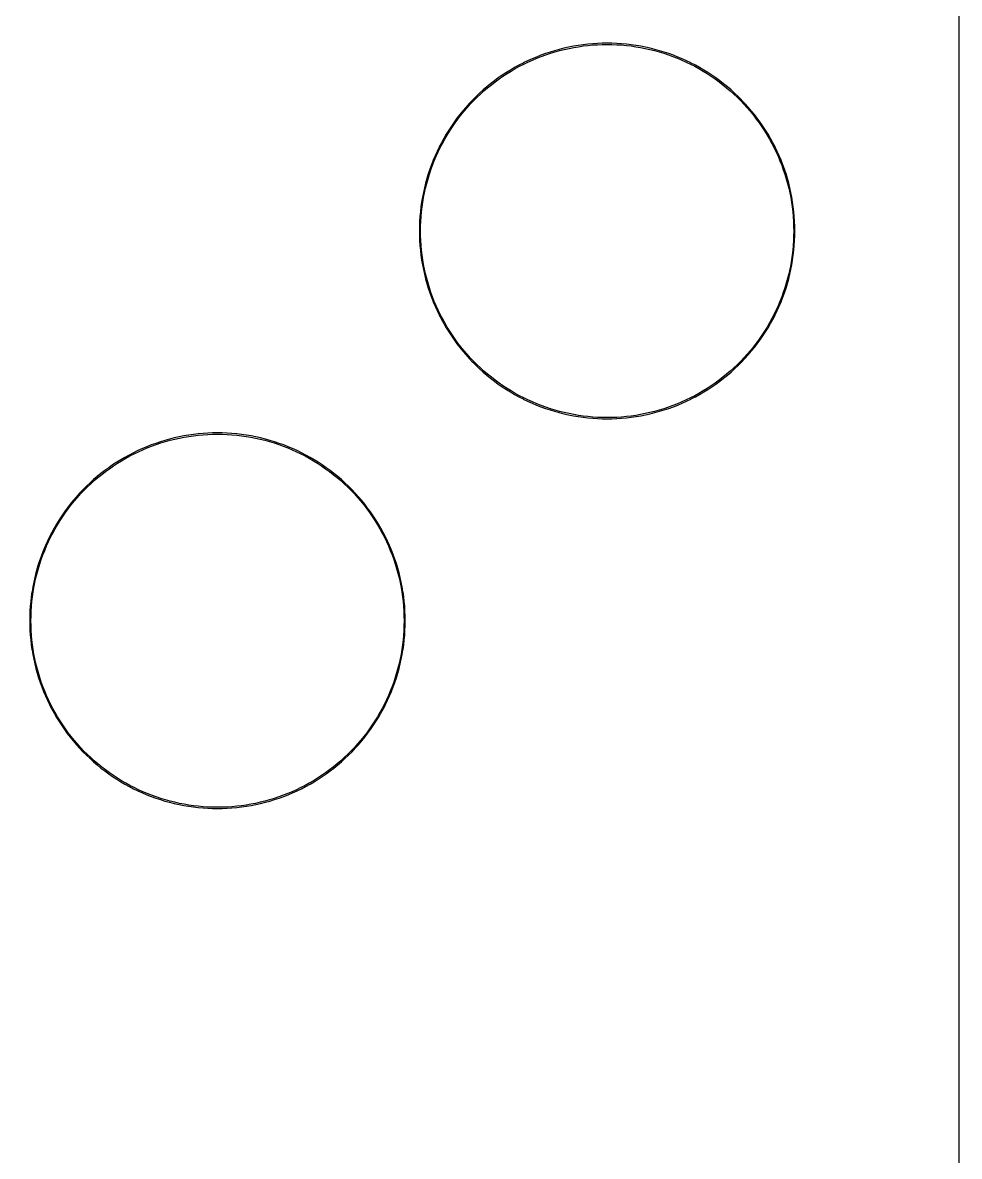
# Model space of a CAD drawing. Extents: x 5 to 45, y 9 to 138.
# Drawn here: x 37.7 to 45.34, y 50.82 to 60.05 of the extents above; entities that cross this region are included whole.
import ezdxf

# ---------------------------------------------------------------- set-up
doc = ezdxf.new("R2010")
doc.units = 0

msp = doc.modelspace()

# ---------------------------------------------------------------- linework, layer by layer
at = {"color": 34, "true_color": 0x008000}
for points in [[(5.03555, 9.25398, 0), (45.33544, 9.25398, 0), (45.33544, 137.75411, 0), (5.03555, 137.75411, 0), (5.03555, 9.25398, 0)], [(42.42612, 59.88342, 0), (42.38701, 59.88189, 0), (42.34789, 59.87935, 0), (42.30878, 59.8758, 0), (42.26966, 59.87122, 0), (42.2308, 59.86564, 0), (42.22927, 59.86539, 0), (42.19066, 59.85904, 0), (42.15205, 59.85142, 0), (42.1137, 59.84279, 0), (42.0756, 59.83339, 0), (42.03775, 59.82298, 0), (42.00016, 59.81155, 0), (41.96282, 59.7991, 0), (41.92599, 59.78564, 0), (41.88941, 59.77141, 0), (41.85335, 59.75617, 0), (41.81753, 59.73992, 0), (41.78223, 59.7229, 0), (41.78085, 59.7222, 0), (41.74717, 59.70487, 0), (41.74716, 59.70487, 0), (41.74579, 59.70416, 0), (41.7115, 59.68511, 0), (41.67747, 59.6653, 0), (41.64419, 59.64473, 0), (41.61117, 59.62314, 0), (41.57891, 59.60078, 0), (41.54717, 59.57767, 0), (41.51618, 59.55379, 0), (41.4857, 59.5289, 0), (41.45573, 59.5035, 0), (41.42676, 59.47709, 0), (41.39832, 59.45016, 0), (41.37039, 59.42223, 0), (41.37037, 59.42222, 0), (41.36929, 59.42113, 0), (41.34236, 59.39268, 0), (41.31595, 59.36372, 0), (41.29055, 59.33375, 0), (41.26565, 59.30327, 0), (41.24178, 59.27228, 0), (41.21866, 59.24053, 0), (41.1963, 59.20827, 0), (41.17472, 59.17525, 0), (41.15415, 59.14198, 0), (41.13434, 59.10794, 0), (41.11529, 59.07365, 0), (41.11457, 59.07227, 0), (41.09725, 59.0386, 0), (41.09655, 59.03722, 0), (41.07953, 59.00192, 0), (41.06327, 58.9661, 0), (41.04802, 58.93003, 0), (41.03381, 58.89346, 0), (41.02035, 58.85663, 0), (41.0079, 58.81929, 0), (40.99647, 58.7817, 0), (40.98606, 58.74385, 0), (40.97666, 58.70575, 0), (40.96802, 58.6674, 0), (40.9604, 58.62879, 0), (40.95405, 58.59018, 0), (40.9538, 58.58865, 0), (40.94822, 58.54979, 0), (40.94365, 58.51067, 0), (40.9401, 58.47156, 0), (40.93756, 58.43244, 0), (40.93603, 58.39333, 0), (40.93551, 58.35396, 0), (40.93603, 58.31459, 0), (40.93756, 58.27547, 0), (40.9401, 58.23635, 0), (40.94365, 58.19724, 0), (40.94822, 58.15812, 0), (40.9538, 58.11926, 0), (40.95405, 58.11773, 0), (40.9604, 58.07912, 0), (40.96802, 58.04051, 0), (40.97666, 58.00216, 0), (40.98606, 57.96406, 0), (40.99647, 57.92621, 0), (41.0079, 57.88862, 0), (41.02035, 57.85128, 0), (41.03381, 57.81445, 0), (41.04802, 57.77788, 0), (41.06327, 57.74181, 0), (41.07953, 57.70599, 0), (41.09655, 57.67069, 0), (41.09725, 57.66931, 0), (41.11457, 57.63567, 0), (41.11457, 57.63564, 0), (41.11529, 57.63426, 0), (41.13434, 57.59997, 0), (41.15415, 57.56593, 0), (41.17472, 57.53266, 0), (41.1963, 57.49964, 0), (41.21866, 57.46738, 0), (41.24178, 57.43563, 0), (41.26565, 57.40464, 0), (41.29055, 57.37416, 0), (41.31595, 57.34419, 0), (41.34236, 57.31523, 0), (41.36929, 57.28678, 0), (41.37037, 57.28569, 0), (41.37039, 57.28568, 0), (41.39832, 57.25775, 0), (41.42676, 57.23082, 0), (41.45573, 57.20441, 0), (41.4857, 57.17901, 0), (41.51618, 57.15412, 0), (41.54717, 57.13024, 0), (41.57891, 57.10713, 0), (41.61117, 57.08477, 0), (41.64419, 57.06318, 0), (41.67747, 57.04261, 0), (41.7115, 57.0228, 0), (41.74579, 57.00375, 0), (41.74716, 57.00304, 0), (41.78085, 56.98571, 0), (41.78223, 56.98501, 0), (41.81753, 56.96799, 0), (41.85335, 56.95174, 0), (41.88941, 56.9365, 0), (41.92599, 56.92227, 0), (41.96282, 56.90881, 0), (42.00016, 56.89636, 0), (42.03775, 56.88493, 0), (42.0756, 56.87452, 0), (42.1137, 56.86512, 0), (42.15205, 56.85649, 0), (42.19066, 56.84887, 0), (42.19133, 56.84876, 0), (42.22927, 56.84252, 0), (42.2308, 56.84227, 0), (42.26966, 56.83669, 0), (42.30878, 56.83211, 0), (42.34789, 56.82856, 0), (42.38701, 56.82602, 0), (42.42612, 56.82449, 0), (42.46549, 56.82399, 0), (42.50486, 56.82449, 0), (42.54398, 56.82602, 0), (42.5831, 56.82856, 0), (42.62221, 56.83211, 0), (42.66133, 56.83669, 0), (42.70019, 56.84227, 0), (42.70172, 56.84252, 0), (42.73966, 56.84876, 0), (42.74033, 56.84887, 0), (42.77894, 56.85649, 0), (42.81729, 56.86512, 0), (42.85539, 56.87452, 0), (42.89324, 56.88493, 0), (42.93083, 56.89636, 0), (42.96817, 56.90881, 0), (43.005, 56.92227, 0), (43.04157, 56.9365, 0), (43.07764, 56.95174, 0), (43.11345, 56.96799, 0), (43.14876, 56.98501, 0), (43.15014, 56.98571, 0), (43.18381, 57.00304, 0), (43.18519, 57.00375, 0), (43.21948, 57.0228, 0), (43.25352, 57.04261, 0), (43.28679, 57.06318, 0), (43.31981, 57.08477, 0), (43.35207, 57.10713, 0), (43.38382, 57.13024, 0), (43.41481, 57.15412, 0), (43.44529, 57.17901, 0), (43.47526, 57.20441, 0), (43.50422, 57.23082, 0), (43.53266, 57.25775, 0), (43.53376, 57.25884, 0), (43.5617, 57.28678, 0), (43.58862, 57.31523, 0), (43.61504, 57.34419, 0), (43.64044, 57.37416, 0), (43.66533, 57.40464, 0), (43.68921, 57.43563, 0), (43.71232, 57.46738, 0), (43.73467, 57.49964, 0), (43.75626, 57.53266, 0), (43.77684, 57.56593, 0), (43.79665, 57.59997, 0), (43.8157, 57.63426, 0), (43.83373, 57.66931, 0), (43.83444, 57.67069, 0), (43.85146, 57.70599, 0), (43.86771, 57.74181, 0), (43.88295, 57.77788, 0), (43.89718, 57.81445, 0), (43.91064, 57.85128, 0), (43.92308, 57.88862, 0), (43.93451, 57.92621, 0), (43.94493, 57.96406, 0), (43.95433, 58.00216, 0), (43.96296, 58.04051, 0), (43.97058, 58.07912, 0), (43.97693, 58.11773, 0), (43.97717, 58.11926, 0), (43.98276, 58.15812, 0), (43.98733, 58.19724, 0), (43.99089, 58.23635, 0), (43.99343, 58.27547, 0), (43.99495, 58.31459, 0), (43.99546, 58.35396, 0), (43.99495, 58.39333, 0), (43.99343, 58.43244, 0), (43.99089, 58.47156, 0), (43.98733, 58.51067, 0), (43.98276, 58.54979, 0), (43.97717, 58.58865, 0), (43.97693, 58.59018, 0), (43.97058, 58.62879, 0), (43.96296, 58.6674, 0), (43.95433, 58.70575, 0), (43.94493, 58.74385, 0), (43.93451, 58.7817, 0), (43.92308, 58.81929, 0), (43.91064, 58.85663, 0), (43.89718, 58.89346, 0), (43.88295, 58.93003, 0), (43.86771, 58.9661, 0), (43.85146, 59.00192, 0), (43.83444, 59.03722, 0), (43.83373, 59.0386, 0), (43.8157, 59.07365, 0), (43.79665, 59.10794, 0), (43.77684, 59.14198, 0), (43.75626, 59.17525, 0), (43.73467, 59.20827, 0), (43.71232, 59.24053, 0), (43.68921, 59.27228, 0), (43.66533, 59.30327, 0), (43.64044, 59.33375, 0), (43.61504, 59.36372, 0), (43.58862, 59.39268, 0), (43.5617, 59.42113, 0), (43.5606, 59.42222, 0), (43.53377, 59.44905, 0), (43.53376, 59.44907, 0), (43.53266, 59.45016, 0), (43.50422, 59.47709, 0), (43.47526, 59.5035, 0), (43.44529, 59.5289, 0), (43.41481, 59.55379, 0), (43.38382, 59.57767, 0), (43.35207, 59.60078, 0), (43.31981, 59.62314, 0), (43.28679, 59.64473, 0), (43.25352, 59.6653, 0), (43.21948, 59.68511, 0), (43.18519, 59.70416, 0), (43.15014, 59.7222, 0), (43.14876, 59.7229, 0), (43.11345, 59.73992, 0), (43.07764, 59.75617, 0), (43.04157, 59.77141, 0), (43.005, 59.78564, 0), (42.96817, 59.7991, 0), (42.93083, 59.81155, 0), (42.89324, 59.82298, 0), (42.85539, 59.83339, 0), (42.81729, 59.84279, 0), (42.77894, 59.85142, 0), (42.74033, 59.85904, 0), (42.70172, 59.86539, 0), (42.70019, 59.86564, 0), (42.66133, 59.87122, 0), (42.62221, 59.8758, 0), (42.5831, 59.87935, 0), (42.54398, 59.88189, 0), (42.50486, 59.88342, 0), (42.46549, 59.88392, 0), (42.42612, 59.88342, 0)], [(42.54398, 56.83592, 0), (42.50486, 56.8344, 0), (42.46549, 56.83389, 0), (42.42612, 56.8344, 0), (42.38701, 56.83592, 0), (42.34789, 56.83846, 0), (42.30878, 56.84202, 0), (42.26966, 56.84659, 0), (42.23136, 56.8521, 0), (42.19372, 56.85829, 0), (42.15511, 56.86591, 0), (42.11676, 56.87454, 0), (42.07866, 56.88394, 0), (42.04081, 56.89436, 0), (42.00322, 56.90579, 0), (41.96588, 56.91823, 0), (41.92904, 56.93169, 0), (41.89248, 56.94592, 0), (41.8564, 56.96116, 0), (41.82059, 56.97741, 0), (41.7856, 56.99428, 0), (41.75162, 57.01176, 0), (41.71732, 57.03081, 0), (41.68329, 57.05062, 0), (41.65002, 57.0712, 0), (41.61699, 57.09279, 0), (41.58473, 57.11514, 0), (41.55299, 57.13825, 0), (41.522, 57.16213, 0), (41.49152, 57.18702, 0), (41.46155, 57.21242, 0), (41.43258, 57.23884, 0), (41.40433, 57.26558, 0), (41.3773, 57.29261, 0), (41.35038, 57.32105, 0), (41.32396, 57.35001, 0), (41.29856, 57.37998, 0), (41.27367, 57.41046, 0), (41.24978, 57.44145, 0), (41.22668, 57.4732, 0), (41.20433, 57.50546, 0), (41.18274, 57.53848, 0), (41.16216, 57.57175, 0), (41.14235, 57.60579, 0), (41.1233, 57.64008, 0), (41.10597, 57.67375, 0), (41.08894, 57.70906, 0), (41.07269, 57.74487, 0), (41.05746, 57.78094, 0), (41.04323, 57.81751, 0), (41.02977, 57.85434, 0), (41.01732, 57.89168, 0), (41.00589, 57.92927, 0), (40.99548, 57.96712, 0), (40.98608, 58.00522, 0), (40.97744, 58.04357, 0), (40.96983, 58.08218, 0), (40.96372, 58.11926, 0), (40.95812, 58.15812, 0), (40.95356, 58.19724, 0), (40.95, 58.23635, 0), (40.94746, 58.27547, 0), (40.94594, 58.31459, 0), (40.94543, 58.35396, 0), (40.94594, 58.39333, 0), (40.94746, 58.43244, 0), (40.95, 58.47156, 0), (40.95356, 58.51067, 0), (40.95812, 58.54979, 0), (40.96371, 58.58855, 0), (40.96983, 58.62573, 0), (40.97744, 58.66434, 0), (40.98608, 58.70269, 0), (40.99548, 58.74079, 0), (41.00589, 58.77864, 0), (41.01732, 58.81623, 0), (41.02977, 58.85357, 0), (41.04323, 58.8904, 0), (41.05746, 58.92697, 0), (41.07269, 58.96304, 0), (41.08894, 58.99885, 0), (41.10597, 59.03415, 0), (41.1233, 59.06783, 0), (41.14235, 59.10212, 0), (41.16216, 59.13616, 0), (41.18274, 59.16943, 0), (41.20433, 59.20245, 0), (41.22668, 59.23471, 0), (41.24978, 59.26646, 0), (41.27367, 59.29745, 0), (41.29856, 59.32793, 0), (41.32396, 59.3579, 0), (41.35038, 59.38686, 0), (41.3773, 59.4153, 0), (41.40433, 59.44233, 0), (41.43258, 59.46907, 0), (41.46155, 59.49549, 0), (41.49152, 59.52089, 0), (41.522, 59.54578, 0), (41.55299, 59.56966, 0), (41.58473, 59.59277, 0), (41.61699, 59.61512, 0), (41.65002, 59.63671, 0), (41.68329, 59.65729, 0), (41.71732, 59.6771, 0), (41.75162, 59.69615, 0), (41.7856, 59.71363, 0), (41.82059, 59.7305, 0), (41.8564, 59.74675, 0), (41.89248, 59.76199, 0), (41.92904, 59.77622, 0), (41.96588, 59.78968, 0), (42.00322, 59.80212, 0), (42.04081, 59.81355, 0), (42.07866, 59.82397, 0), (42.11676, 59.83337, 0), (42.15511, 59.842, 0), (42.19372, 59.84962, 0), (42.23136, 59.85581, 0), (42.26966, 59.86132, 0), (42.30878, 59.86589, 0), (42.34789, 59.86945, 0), (42.38701, 59.87199, 0), (42.42612, 59.87351, 0), (42.46549, 59.87402, 0), (42.50486, 59.87351, 0), (42.54398, 59.87199, 0), (42.5831, 59.86945, 0), (42.62221, 59.86589, 0), (42.66133, 59.86132, 0), (42.69963, 59.85581, 0), (42.73727, 59.84962, 0), (42.77587, 59.842, 0), (42.81423, 59.83337, 0), (42.85233, 59.82397, 0), (42.89017, 59.81355, 0), (42.92777, 59.80212, 0), (42.9651, 59.78968, 0), (43.00193, 59.77622, 0), (43.03851, 59.76199, 0), (43.07458, 59.74675, 0), (43.11039, 59.7305, 0), (43.14539, 59.71363, 0), (43.17937, 59.69615, 0), (43.21366, 59.6771, 0), (43.2477, 59.65729, 0), (43.28097, 59.63671, 0), (43.31399, 59.61512, 0), (43.34625, 59.59277, 0), (43.378, 59.56966, 0), (43.40899, 59.54578, 0), (43.43947, 59.52089, 0), (43.46944, 59.49549, 0), (43.49839, 59.46907, 0), (43.52684, 59.44215, 0), (43.55369, 59.4153, 0), (43.58061, 59.38686, 0), (43.60703, 59.3579, 0), (43.63243, 59.32793, 0), (43.65732, 59.29745, 0), (43.68119, 59.26646, 0), (43.70431, 59.23471, 0), (43.72666, 59.20245, 0), (43.74825, 59.16943, 0), (43.76882, 59.13616, 0), (43.78864, 59.10212, 0), (43.80769, 59.06783, 0), (43.82517, 59.03386, 0), (43.84203, 58.99885, 0), (43.85829, 58.96304, 0), (43.87353, 58.92697, 0), (43.88775, 58.8904, 0), (43.90122, 58.85357, 0), (43.91366, 58.81623, 0), (43.92509, 58.77864, 0), (43.93551, 58.74079, 0), (43.9449, 58.70269, 0), (43.95354, 58.66434, 0), (43.96116, 58.62573, 0), (43.96735, 58.58809, 0), (43.97286, 58.54979, 0), (43.97743, 58.51067, 0), (43.98098, 58.47156, 0), (43.98352, 58.43244, 0), (43.98505, 58.39333, 0), (43.98556, 58.35396, 0), (43.98505, 58.31459, 0), (43.98352, 58.27547, 0), (43.98098, 58.23635, 0), (43.97743, 58.19724, 0), (43.97286, 58.15812, 0), (43.96735, 58.11982, 0), (43.96116, 58.08218, 0), (43.95354, 58.04357, 0), (43.9449, 58.00522, 0), (43.93551, 57.96712, 0), (43.92509, 57.92927, 0), (43.91366, 57.89168, 0), (43.90122, 57.85434, 0), (43.88775, 57.81751, 0), (43.87353, 57.78094, 0), (43.85829, 57.74487, 0), (43.84203, 57.70906, 0), (43.82517, 57.67405, 0), (43.80769, 57.64008, 0), (43.78864, 57.60579, 0), (43.76882, 57.57175, 0), (43.74825, 57.53848, 0), (43.72666, 57.50546, 0), (43.70431, 57.4732, 0), (43.68119, 57.44145, 0), (43.65732, 57.41046, 0), (43.63243, 57.37998, 0), (43.60703, 57.35001, 0), (43.58061, 57.32105, 0), (43.55369, 57.29261, 0), (43.52684, 57.26576, 0), (43.49839, 57.23884, 0), (43.46944, 57.21242, 0), (43.43947, 57.18702, 0), (43.40899, 57.16213, 0), (43.378, 57.13825, 0), (43.34625, 57.11514, 0), (43.31399, 57.09279, 0), (43.28097, 57.0712, 0), (43.2477, 57.05062, 0), (43.21366, 57.03081, 0), (43.17937, 57.01176, 0), (43.14539, 56.99428, 0), (43.11039, 56.97741, 0), (43.07458, 56.96116, 0), (43.03851, 56.94592, 0), (43.00193, 56.93169, 0), (42.9651, 56.91823, 0), (42.92777, 56.90579, 0), (42.89017, 56.89436, 0), (42.85233, 56.88394, 0), (42.81423, 56.87454, 0), (42.77587, 56.86591, 0), (42.73727, 56.85829, 0), (42.69963, 56.8521, 0), (42.66133, 56.84659, 0), (42.62221, 56.84202, 0), (42.5831, 56.83846, 0), (42.54398, 56.83592, 0)], [(40.35766, 56.27516, 0), (40.32922, 56.30209, 0), (40.30026, 56.3285, 0), (40.27029, 56.3539, 0), (40.23981, 56.37879, 0), (40.20882, 56.40267, 0), (40.17707, 56.42578, 0), (40.14481, 56.44814, 0), (40.11179, 56.46973, 0), (40.07851, 56.4903, 0), (40.04448, 56.51011, 0), (40.01019, 56.52916, 0), (39.97514, 56.5472, 0), (39.97376, 56.5479, 0), (39.93845, 56.56492, 0), (39.90264, 56.58117, 0), (39.86657, 56.59641, 0), (39.83, 56.61064, 0), (39.79317, 56.6241, 0), (39.75583, 56.63655, 0), (39.71824, 56.64798, 0), (39.68039, 56.65839, 0), (39.64229, 56.66779, 0), (39.60394, 56.67642, 0), (39.56533, 56.68404, 0), (39.52671, 56.69039, 0), (39.52519, 56.69064, 0), (39.48633, 56.69622, 0), (39.44721, 56.7008, 0), (39.40809, 56.70435, 0), (39.36898, 56.70689, 0), (39.32985, 56.70842, 0), (39.29049, 56.70892, 0), (39.25112, 56.70842, 0), (39.21201, 56.70689, 0), (39.17289, 56.70435, 0), (39.13377, 56.7008, 0), (39.09465, 56.69622, 0), (39.0558, 56.69064, 0), (39.05427, 56.69039, 0), (39.01565, 56.68404, 0), (38.97705, 56.67642, 0), (38.93869, 56.66779, 0), (38.90059, 56.65839, 0), (38.86275, 56.64798, 0), (38.82515, 56.63655, 0), (38.78782, 56.6241, 0), (38.75099, 56.61064, 0), (38.71441, 56.59641, 0), (38.67835, 56.58117, 0), (38.64253, 56.56492, 0), (38.60723, 56.5479, 0), (38.60584, 56.5472, 0), (38.57079, 56.52916, 0), (38.53649, 56.51011, 0), (38.50247, 56.4903, 0), (38.46918, 56.46973, 0), (38.43616, 56.44814, 0), (38.40392, 56.42578, 0), (38.37216, 56.40267, 0), (38.34118, 56.37879, 0), (38.31069, 56.3539, 0), (38.28073, 56.3285, 0), (38.25177, 56.30209, 0), (38.22332, 56.27516, 0), (38.19429, 56.24613, 0), (38.16736, 56.21768, 0), (38.14094, 56.18872, 0), (38.11555, 56.15875, 0), (38.09064, 56.12827, 0), (38.06678, 56.09728, 0), (38.04366, 56.06553, 0), (38.02131, 56.03327, 0), (37.99972, 56.00025, 0), (37.97914, 55.96698, 0), (37.95933, 55.93294, 0), (37.94028, 55.89865, 0), (37.93958, 55.89727, 0), (37.92225, 55.8636, 0), (37.92155, 55.86222, 0), (37.90453, 55.82692, 0), (37.88827, 55.7911, 0), (37.87303, 55.75503, 0), (37.85881, 55.71846, 0), (37.84535, 55.68163, 0), (37.8329, 55.64429, 0), (37.82147, 55.6067, 0), (37.81106, 55.56885, 0), (37.80166, 55.53075, 0), (37.79302, 55.4924, 0), (37.7854, 55.45379, 0), (37.78515, 55.45226, 0), (37.77905, 55.41518, 0), (37.77881, 55.41365, 0), (37.77322, 55.37479, 0), (37.76865, 55.33567, 0), (37.76509, 55.29656, 0), (37.76256, 55.25744, 0), (37.76103, 55.21833, 0), (37.76052, 55.17896, 0), (37.76103, 55.13959, 0), (37.76256, 55.10047, 0), (37.76509, 55.06135, 0), (37.76865, 55.02224, 0), (37.77322, 54.98312, 0), (37.77881, 54.94426, 0), (37.77905, 54.94273, 0), (37.7854, 54.90412, 0), (37.79302, 54.86551, 0), (37.80166, 54.82716, 0), (37.81106, 54.78906, 0), (37.82147, 54.75121, 0), (37.8329, 54.71362, 0), (37.84535, 54.67628, 0), (37.85881, 54.63945, 0), (37.87303, 54.60288, 0), (37.88827, 54.56681, 0), (37.90453, 54.53099, 0), (37.92155, 54.49569, 0), (37.92225, 54.49431, 0), (37.94028, 54.45926, 0), (37.95933, 54.42497, 0), (37.97914, 54.39093, 0), (37.99972, 54.35766, 0), (38.02131, 54.32464, 0), (38.04366, 54.29238, 0), (38.06678, 54.26063, 0), (38.09064, 54.22964, 0), (38.11555, 54.19916, 0), (38.14094, 54.16919, 0), (38.16736, 54.14023, 0), (38.19429, 54.11178, 0), (38.22332, 54.08275, 0), (38.25177, 54.05582, 0), (38.28073, 54.02941, 0), (38.31069, 54.00401, 0), (38.34118, 53.97912, 0), (38.37216, 53.95524, 0), (38.40392, 53.93213, 0), (38.43616, 53.90977, 0), (38.46918, 53.88818, 0), (38.50247, 53.86761, 0), (38.53649, 53.8478, 0), (38.57079, 53.82875, 0), (38.57217, 53.82804, 0), (38.60584, 53.81071, 0), (38.60723, 53.81001, 0), (38.64253, 53.79299, 0), (38.67835, 53.77674, 0), (38.71441, 53.7615, 0), (38.75099, 53.74727, 0), (38.78782, 53.73381, 0), (38.82515, 53.72136, 0), (38.86275, 53.70993, 0), (38.90059, 53.69952, 0), (38.93869, 53.69012, 0), (38.97705, 53.68149, 0), (39.01565, 53.67387, 0), (39.01651, 53.67373, 0), (39.05427, 53.66752, 0), (39.0558, 53.66727, 0), (39.09465, 53.66169, 0), (39.13377, 53.65711, 0), (39.17289, 53.65356, 0), (39.21201, 53.65102, 0), (39.25112, 53.64949, 0), (39.29049, 53.64899, 0), (39.32985, 53.64949, 0), (39.36898, 53.65102, 0), (39.40809, 53.65356, 0), (39.44721, 53.65711, 0), (39.48633, 53.66169, 0), (39.52519, 53.66727, 0), (39.52671, 53.66752, 0), (39.56466, 53.67376, 0), (39.56533, 53.67387, 0), (39.60394, 53.68149, 0), (39.64229, 53.69012, 0), (39.68039, 53.69952, 0), (39.71824, 53.70993, 0), (39.75583, 53.72136, 0), (39.79317, 53.73381, 0), (39.83, 53.74727, 0), (39.86657, 53.7615, 0), (39.90264, 53.77674, 0), (39.93845, 53.79299, 0), (39.97376, 53.81001, 0), (39.97514, 53.81071, 0), (40.0088, 53.82804, 0), (40.01019, 53.82875, 0), (40.04448, 53.8478, 0), (40.07851, 53.86761, 0), (40.11179, 53.88818, 0), (40.14481, 53.90977, 0), (40.17707, 53.93213, 0), (40.20882, 53.95524, 0), (40.23981, 53.97912, 0), (40.27029, 54.00401, 0), (40.30026, 54.02941, 0), (40.32922, 54.05582, 0), (40.35766, 54.08275, 0), (40.38669, 54.11178, 0), (40.41362, 54.14023, 0), (40.44004, 54.16919, 0), (40.46544, 54.19916, 0), (40.49033, 54.22964, 0), (40.51421, 54.26063, 0), (40.53732, 54.29238, 0), (40.55966, 54.32464, 0), (40.58126, 54.35766, 0), (40.60184, 54.39093, 0), (40.62165, 54.42497, 0), (40.6407, 54.45926, 0), (40.65873, 54.49431, 0), (40.65943, 54.49569, 0), (40.67646, 54.53099, 0), (40.69271, 54.56681, 0), (40.70794, 54.60288, 0), (40.72218, 54.63945, 0), (40.73563, 54.67628, 0), (40.74808, 54.71362, 0), (40.75951, 54.75121, 0), (40.76993, 54.78906, 0), (40.77933, 54.82716, 0), (40.78796, 54.86551, 0), (40.79558, 54.90412, 0), (40.80193, 54.94273, 0), (40.80216, 54.94426, 0), (40.80776, 54.98312, 0), (40.81233, 55.02224, 0), (40.81589, 55.06135, 0), (40.81843, 55.10047, 0), (40.81995, 55.13959, 0), (40.82045, 55.17896, 0), (40.81995, 55.21833, 0), (40.81843, 55.25744, 0), (40.81589, 55.29656, 0), (40.81233, 55.33567, 0), (40.80776, 55.37479, 0), (40.80216, 55.41365, 0), (40.80193, 55.41518, 0), (40.79558, 55.45379, 0), (40.78796, 55.4924, 0), (40.77933, 55.53075, 0), (40.76993, 55.56885, 0), (40.75951, 55.6067, 0), (40.74808, 55.64429, 0), (40.73563, 55.68163, 0), (40.72218, 55.71846, 0), (40.70794, 55.75503, 0), (40.69271, 55.7911, 0), (40.67646, 55.82692, 0), (40.65943, 55.86222, 0), (40.65873, 55.8636, 0), (40.6407, 55.89865, 0), (40.62165, 55.93294, 0), (40.60184, 55.96698, 0), (40.58126, 56.00025, 0), (40.55966, 56.03327, 0), (40.53732, 56.06553, 0), (40.51421, 56.09728, 0), (40.49033, 56.12827, 0), (40.46544, 56.15875, 0), (40.44004, 56.18872, 0), (40.41362, 56.21768, 0), (40.38669, 56.24613, 0), (40.38559, 56.24722, 0), (40.35877, 56.27405, 0), (40.35766, 56.27516, 0)], [(39.36898, 53.66092, 0), (39.32985, 53.6594, 0), (39.29049, 53.65889, 0), (39.25112, 53.6594, 0), (39.21201, 53.66092, 0), (39.17289, 53.66346, 0), (39.13377, 53.66702, 0), (39.09465, 53.67159, 0), (39.05637, 53.6771, 0), (39.01872, 53.68329, 0), (38.98011, 53.69091, 0), (38.94176, 53.69954, 0), (38.90366, 53.70894, 0), (38.86581, 53.71936, 0), (38.82822, 53.73079, 0), (38.79088, 53.74323, 0), (38.75405, 53.75669, 0), (38.71748, 53.77092, 0), (38.68141, 53.78616, 0), (38.64559, 53.80241, 0), (38.61044, 53.81936, 0), (38.57662, 53.83676, 0), (38.54233, 53.85581, 0), (38.50829, 53.87562, 0), (38.47502, 53.8962, 0), (38.442, 53.91779, 0), (38.40974, 53.94014, 0), (38.37798, 53.96325, 0), (38.347, 53.98713, 0), (38.31651, 54.01202, 0), (38.28655, 54.03742, 0), (38.25759, 54.06384, 0), (38.22933, 54.09058, 0), (38.2023, 54.11761, 0), (38.17537, 54.14605, 0), (38.14896, 54.17501, 0), (38.12356, 54.20498, 0), (38.09867, 54.23546, 0), (38.07479, 54.26645, 0), (38.05167, 54.2982, 0), (38.02933, 54.33046, 0), (38.00774, 54.36348, 0), (37.98716, 54.39675, 0), (37.96735, 54.43079, 0), (37.9483, 54.46508, 0), (37.93082, 54.49906, 0), (37.91395, 54.53406, 0), (37.8977, 54.56987, 0), (37.88246, 54.60594, 0), (37.86822, 54.64251, 0), (37.85477, 54.67934, 0), (37.84232, 54.71668, 0), (37.83088, 54.75427, 0), (37.82048, 54.79212, 0), (37.81107, 54.83022, 0), (37.80245, 54.86857, 0), (37.79482, 54.90718, 0), (37.78864, 54.94481, 0), (37.78313, 54.98312, 0), (37.77856, 55.02224, 0), (37.775, 55.06135, 0), (37.77246, 55.10047, 0), (37.77094, 55.13959, 0), (37.77042, 55.17896, 0), (37.77094, 55.21833, 0), (37.77246, 55.25744, 0), (37.775, 55.29656, 0), (37.77856, 55.33567, 0), (37.78313, 55.37479, 0), (37.78864, 55.4131, 0), (37.79482, 55.45073, 0), (37.80245, 55.48934, 0), (37.81107, 55.52769, 0), (37.82048, 55.56579, 0), (37.83088, 55.60364, 0), (37.84232, 55.64123, 0), (37.85477, 55.67857, 0), (37.86822, 55.7154, 0), (37.88246, 55.75197, 0), (37.8977, 55.78804, 0), (37.91395, 55.82385, 0), (37.93082, 55.85885, 0), (37.9483, 55.89283, 0), (37.96735, 55.92712, 0), (37.98716, 55.96116, 0), (38.00774, 55.99443, 0), (38.02933, 56.02745, 0), (38.05167, 56.05971, 0), (38.07479, 56.09146, 0), (38.09867, 56.12245, 0), (38.12356, 56.15293, 0), (38.14896, 56.1829, 0), (38.17537, 56.21186, 0), (38.2023, 56.2403, 0), (38.22933, 56.26733, 0), (38.25759, 56.29407, 0), (38.28655, 56.32049, 0), (38.31651, 56.34589, 0), (38.347, 56.37078, 0), (38.37798, 56.39466, 0), (38.40974, 56.41777, 0), (38.442, 56.44012, 0), (38.47502, 56.46171, 0), (38.50829, 56.48229, 0), (38.54233, 56.5021, 0), (38.57662, 56.52115, 0), (38.61044, 56.53855, 0), (38.64559, 56.5555, 0), (38.68141, 56.57175, 0), (38.71748, 56.58699, 0), (38.75405, 56.60122, 0), (38.79088, 56.61468, 0), (38.82822, 56.62712, 0), (38.86581, 56.63855, 0), (38.90366, 56.64897, 0), (38.94176, 56.65837, 0), (38.98011, 56.667, 0), (39.01872, 56.67462, 0), (39.05637, 56.68081, 0), (39.09465, 56.68632, 0), (39.13377, 56.69089, 0), (39.17289, 56.69445, 0), (39.21201, 56.69699, 0), (39.25112, 56.69851, 0), (39.29049, 56.69902, 0), (39.32985, 56.69851, 0), (39.36898, 56.69699, 0), (39.40809, 56.69445, 0), (39.44721, 56.69089, 0), (39.48633, 56.68632, 0), (39.52463, 56.68081, 0), (39.56227, 56.67462, 0), (39.60087, 56.667, 0), (39.63923, 56.65837, 0), (39.67733, 56.64897, 0), (39.71517, 56.63855, 0), (39.75277, 56.62712, 0), (39.7901, 56.61468, 0), (39.82692, 56.60122, 0), (39.86351, 56.58699, 0), (39.89958, 56.57175, 0), (39.93539, 56.5555, 0), (39.97039, 56.53863, 0), (40.00437, 56.52115, 0), (40.03866, 56.5021, 0), (40.07269, 56.48229, 0), (40.10597, 56.46171, 0), (40.13899, 56.44012, 0), (40.17125, 56.41777, 0), (40.203, 56.39466, 0), (40.23399, 56.37078, 0), (40.26447, 56.34589, 0), (40.29444, 56.32049, 0), (40.32339, 56.29407, 0), (40.35184, 56.26715, 0), (40.37886, 56.24012, 0), (40.40561, 56.21186, 0), (40.43202, 56.1829, 0), (40.45743, 56.15293, 0), (40.48232, 56.12245, 0), (40.50618, 56.09146, 0), (40.52931, 56.05971, 0), (40.55166, 56.02745, 0), (40.57325, 55.99443, 0), (40.59382, 55.96116, 0), (40.61363, 55.92712, 0), (40.63268, 55.89283, 0), (40.65017, 55.85885, 0), (40.66702, 55.82385, 0), (40.68329, 55.78804, 0), (40.69853, 55.75197, 0), (40.71275, 55.7154, 0), (40.72622, 55.67857, 0), (40.73866, 55.64123, 0), (40.75009, 55.60364, 0), (40.7605, 55.56579, 0), (40.7699, 55.52769, 0), (40.77854, 55.48934, 0), (40.78616, 55.45073, 0), (40.79235, 55.41309, 0), (40.79786, 55.37479, 0), (40.80243, 55.33567, 0), (40.80598, 55.29656, 0), (40.80852, 55.25744, 0), (40.81004, 55.21833, 0), (40.81056, 55.17896, 0), (40.81004, 55.13959, 0), (40.80852, 55.10047, 0), (40.80598, 55.06135, 0), (40.80243, 55.02224, 0), (40.79786, 54.98312, 0), (40.79235, 54.94482, 0), (40.78616, 54.90718, 0), (40.77854, 54.86857, 0), (40.7699, 54.83022, 0), (40.7605, 54.79212, 0), (40.75009, 54.75427, 0), (40.73866, 54.71668, 0), (40.72622, 54.67934, 0), (40.71275, 54.64251, 0), (40.69853, 54.60594, 0), (40.68329, 54.56987, 0), (40.66702, 54.53406, 0), (40.65017, 54.49906, 0), (40.63268, 54.46508, 0), (40.61363, 54.43079, 0), (40.59382, 54.39675, 0), (40.57325, 54.36348, 0), (40.55166, 54.33046, 0), (40.52931, 54.2982, 0), (40.50618, 54.26645, 0), (40.48232, 54.23546, 0), (40.45743, 54.20498, 0), (40.43202, 54.17501, 0), (40.40561, 54.14605, 0), (40.37886, 54.11779, 0), (40.35183, 54.09075, 0), (40.32339, 54.06384, 0), (40.29444, 54.03742, 0), (40.26447, 54.01202, 0), (40.23399, 53.98713, 0), (40.203, 53.96325, 0), (40.17125, 53.94014, 0), (40.13899, 53.91779, 0), (40.10597, 53.8962, 0), (40.07269, 53.87562, 0), (40.03866, 53.85581, 0), (40.00437, 53.83676, 0), (39.97039, 53.81928, 0), (39.93539, 53.80241, 0), (39.89958, 53.78616, 0), (39.86351, 53.77092, 0), (39.82692, 53.75669, 0), (39.7901, 53.74323, 0), (39.75277, 53.73079, 0), (39.71517, 53.71936, 0), (39.67733, 53.70894, 0), (39.63923, 53.69954, 0), (39.60087, 53.69091, 0), (39.56227, 53.68329, 0), (39.52463, 53.6771, 0), (39.48633, 53.67159, 0), (39.44721, 53.66702, 0), (39.40809, 53.66346, 0), (39.36898, 53.66092, 0)]]:
    msp.add_polyline3d(points, close=True, dxfattribs=at)

doc.saveas('drawing.dxf')
